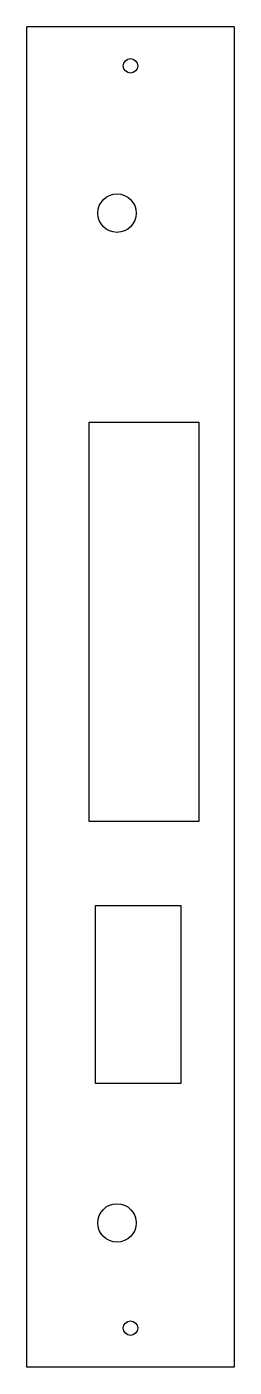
# Model space of a CAD drawing. Extents: x 140 to 158, y -150 to -38.
import ezdxf

# ---------------------------------------------------------------- set-up
doc = ezdxf.new("R2010")
doc.units = 0
doc.layers.add('BLACK', color=7, linetype='CONTINUOUS')

msp = doc.modelspace()

# ---------------------------------------------------------------- linework, layer by layer
at = {"layer": 'BLACK', "linetype": 'CONTINUOUS'}
for p, q in [((157.75, -38.5), (140.5, -38.5)), ((140.5, -150), (140.5, -38.5)), ((157.75, -38.5), (157.75, -150)), ((145.7, -71.4), (154.8, -71.4)), ((145.7, -104.6), (145.7, -71.4)), ((154.8, -71.4), (154.8, -104.6)), ((154.8, -104.6), (145.7, -104.6)), ((146.2, -111.6), (153.3, -111.6)), ((146.2, -126.4), (146.2, -111.6)), ((153.3, -111.6), (153.3, -126.4)), ((153.3, -126.4), (146.2, -126.4)), ((157.75, -150), (140.5, -150))]:
    msp.add_line(p, q, dxfattribs=at)
at = {"layer": 'BLACK'}
for centre, radius in [((149.125, -41.75), 0.6), ((148, -54), 1.6), ((148, -138), 1.6), ((149.125, -146.75), 0.6)]:
    msp.add_circle(centre, radius, dxfattribs=at)

doc.saveas('drawing.dxf')
